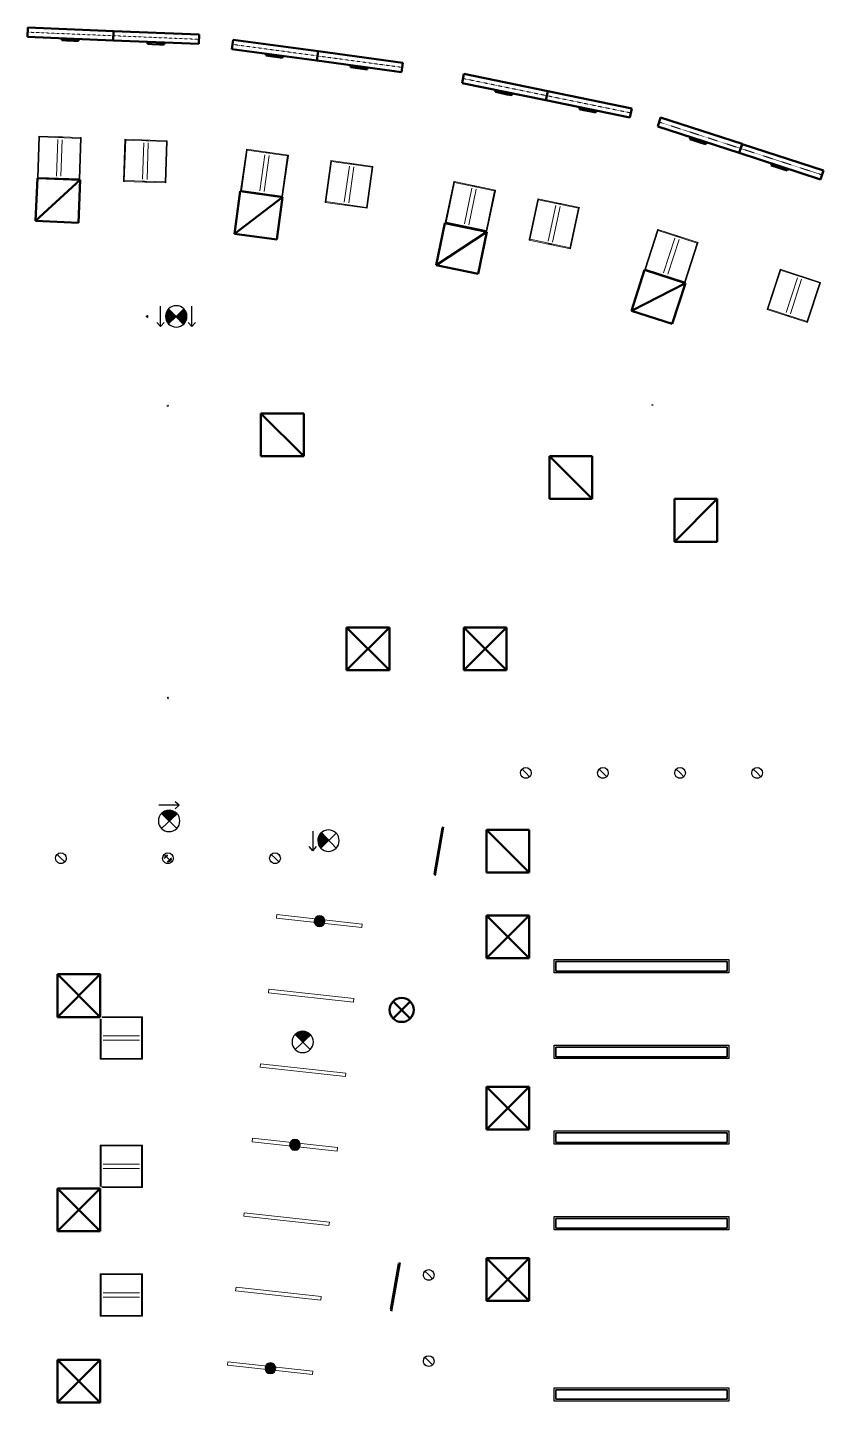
# Model space of a CAD drawing. Header units: inches. Extents: x 12491 to 15210, y -49 to 1476.
# Drawn here: x 13897 to 14343, y 706 to 1476 of the extents above; entities that cross this region are included whole.
import ezdxf

# ---------------------------------------------------------------- set-up
doc = ezdxf.new("R2010")
doc.units = ezdxf.units.IN
doc.header["$MEASUREMENT"] = 0
doc.linetypes.add('Hidden 1_16_', pattern=[0.09375, 0.0625, -0.03125])
doc.linetypes.add('Hidden_Mech', pattern=[0.070312, 0.046875, -0.023437])
for name, color, linetype, lineweight in [('A-DETL-DEMO', 6, 'Hidden 1_16_', 30), ('A-DETL-GENF', 92, 'Continuous', 18), ('A-DETL-MEDM', 33, 'Continuous', 25), ('E-LITE-EQPM', 33, 'Continuous', 25), ('M-HVAC-CDFF', 50, 'Continuous', 50)]:
    doc.layers.add(name, color=color, linetype=linetype, lineweight=lineweight)

# ---------------------------------------------------------------- blocks, each defined once
blk = doc.blocks.new('Lighting-Troffer-Cooper-Metalux-Encounter-22EN-24EN-LD2 - See Type Catalog-2812981-3RD FLOOR RCP - NEW')
at = {"layer": 'E-LITE-EQPM', "lineweight": 9}
for p, q in [((-11.875, 11.84375), (-11.875, 11.59375)), ((11.875, 11.84375), (-11.875, 11.84375)), ((-11.875, 11.59375), (-11.46875, 11.59375)), ((-11.875, 11.59375), (-11.46875, 11.59375)), ((-11.875, 11.59375), (-11.875, -11.59375)), ((-11.46875, 11.59375), (-11.46875, 11.34375)), ((-11.46875, -11.59375), (-11.46875, 11.59375)), ((11.46875, 11.34375), (-11.46875, 11.34375)), ((-1.25, 10.21875), (-1.25, -10.21875)), ((1.25, -10.21875), (1.25, 10.21875)), ((11.46875, 11.34375), (11.46875, 11.59375)), ((11.46875, 11.59375), (11.875, 11.59375)), ((11.46875, 11.59375), (11.875, 11.59375)), ((11.46875, -11.59375), (11.46875, 11.59375)), ((11.875, 11.59375), (11.875, 11.84375)), ((11.875, 11.59375), (11.875, -11.59375)), ((-11.46875, -11.59375), (-11.875, -11.59375)), ((-11.875, -11.59375), (-11.875, -11.84375)), ((-11.46875, -11.59375), (-11.875, -11.59375)), ((-11.875, -11.84375), (11.875, -11.84375)), ((-11.46875, -11.34375), (11.46875, -11.34375)), ((-11.46875, -11.34375), (-11.46875, -11.59375)), ((11.46875, -11.59375), (11.46875, -11.34375)), ((11.875, -11.59375), (11.46875, -11.59375)), ((11.875, -11.59375), (11.46875, -11.59375)), ((11.875, -11.84375), (11.875, -11.59375))]:
    blk.add_line(p, q, dxfattribs=at)
at = {"layer": 'E-LITE-EQPM'}
for p, q in [((-1.25, 11.59375), (1.28228, 11.59375)), ((1.28228, -11.59375), (-1.25, -11.59375))]:
    blk.add_line(p, q, dxfattribs=at)
blk = doc.blocks.new('Lighting-Troffer-Cooper-Metalux-Encounter-22EN-24EN-LD2 - See Type Catalog-V47-3RD FLOOR RCP - NEW')
at = {"layer": 'E-LITE-EQPM', "lineweight": 9}
for p, q in [((-11.875, 11.84375), (-11.875, 11.59375)), ((11.875, 11.84375), (-11.875, 11.84375)), ((-11.875, 11.59375), (-11.46875, 11.59375)), ((-11.875, 11.59375), (-11.46875, 11.59375)), ((-11.875, 11.59375), (-11.875, -11.59375)), ((-11.46875, 11.59375), (-11.46875, 11.34375)), ((-11.46875, -11.59375), (-11.46875, 11.59375)), ((11.46875, 11.34375), (-11.46875, 11.34375)), ((-1.25, 10.21875), (-1.25, -10.21875)), ((1.25, -10.21875), (1.25, 10.21875)), ((11.46875, 11.34375), (11.46875, 11.59375)), ((11.46875, 11.59375), (11.875, 11.59375)), ((11.46875, 11.59375), (11.875, 11.59375)), ((11.46875, -11.59375), (11.46875, 11.59375)), ((11.875, 11.59375), (11.875, 11.84375)), ((11.875, 11.59375), (11.875, -11.59375)), ((-11.46875, -11.59375), (-11.875, -11.59375)), ((-11.875, -11.59375), (-11.875, -11.84375)), ((-11.46875, -11.59375), (-11.875, -11.59375)), ((-11.875, -11.84375), (11.875, -11.84375)), ((-11.46875, -11.34375), (11.46875, -11.34375)), ((-11.46875, -11.34375), (-11.46875, -11.59375)), ((11.46875, -11.59375), (11.46875, -11.34375)), ((11.875, -11.59375), (11.46875, -11.59375)), ((11.875, -11.59375), (11.46875, -11.59375)), ((11.875, -11.84375), (11.875, -11.59375))]:
    blk.add_line(p, q, dxfattribs=at)
at = {"layer": 'E-LITE-EQPM'}
for p, q in [((-1.25, 11.59375), (1.28228, 11.59375)), ((1.28228, -11.59375), (-1.25, -11.59375))]:
    blk.add_line(p, q, dxfattribs=at)
blk = doc.blocks.new('Lighting-Troffer-Cooper-Metalux-Encounter-22EN-24EN-LD2 - See Type Catalog-V55-3RD FLOOR RCP - NEW')
at = {"layer": 'E-LITE-EQPM', "lineweight": 9}
for p, q in [((-11.87, 11.84), (-11.87, 11.59)), ((11.88, 11.84), (-11.87, 11.84)), ((-11.87, 11.59), (-11.47, 11.59)), ((-11.87, 11.59), (-11.47, 11.59)), ((-11.87, 11.59), (-11.87, -11.59)), ((-11.47, 11.59), (-11.47, 11.34)), ((-11.47, -11.59), (-11.47, 11.59)), ((11.47, 11.34), (-11.47, 11.34)), ((-1.25, 10.22), (-1.25, -10.22)), ((1.25, -10.22), (1.25, 10.22)), ((11.47, 11.34), (11.47, 11.59)), ((11.47, 11.59), (11.88, 11.59)), ((11.47, 11.59), (11.88, 11.59)), ((11.47, -10.81), (11.47, 11.59)), ((11.88, 11.59), (11.88, 11.84)), ((11.88, 11.59), (11.88, -10.77)), ((-11.47, -11.59), (-11.87, -11.59)), ((-11.87, -11.59), (-11.87, -11.84)), ((-11.47, -11.59), (-11.87, -11.59)), ((-11.87, -11.84), (10.59, -11.84)), ((-11.47, -11.34), (10.74, -11.34)), ((-11.47, -11.34), (-11.47, -11.59))]:
    blk.add_line(p, q, dxfattribs=at)
at = {"layer": 'E-LITE-EQPM'}
for p, q in [((-1.25, 11.59), (1.28, 11.59)), ((1.28, -11.59), (-1.25, -11.59))]:
    blk.add_line(p, q, dxfattribs=at)
blk = doc.blocks.new('Lighting-Troffer-Cooper-Metalux-Encounter-22EN-24EN-LD2 - See Type Catalog-V56-3RD FLOOR RCP - NEW')
at = {"layer": 'E-LITE-EQPM', "lineweight": 9}
for p, q in [((-11.87, 11.84), (-11.87, 11.59)), ((11.88, 11.84), (-11.87, 11.84)), ((-11.87, 11.59), (-11.47, 11.59)), ((-11.87, 11.59), (-11.47, 11.59)), ((-11.87, 11.59), (-11.87, -10.85)), ((-11.47, 11.59), (-11.47, 11.34)), ((-11.47, -11.14), (-11.47, 11.59)), ((11.47, 11.34), (-11.47, 11.34)), ((-1.25, 10.22), (-1.25, -10.22)), ((1.25, -10.22), (1.25, 10.22)), ((11.47, 11.34), (11.47, 11.59)), ((11.47, 11.59), (11.88, 11.59)), ((11.47, 11.59), (11.88, 11.59)), ((11.47, -11.59), (11.47, 11.59)), ((11.88, 11.59), (11.88, 11.84)), ((11.88, 11.59), (11.88, -11.59)), ((-11.34, -11.34), (11.47, -11.34)), ((-11.18, -11.84), (11.88, -11.84)), ((11.47, -11.59), (11.47, -11.34)), ((11.88, -11.59), (11.47, -11.59)), ((11.88, -11.59), (11.47, -11.59)), ((11.88, -11.84), (11.88, -11.59))]:
    blk.add_line(p, q, dxfattribs=at)
at = {"layer": 'E-LITE-EQPM'}
for p, q in [((-1.25, 11.59), (1.28, 11.59)), ((1.28, -11.59), (-1.25, -11.59))]:
    blk.add_line(p, q, dxfattribs=at)
blk = doc.blocks.new('Lighting-Focal_Point-Seem_6_LED_Linear - Not A Type - Load Type Catalog 8_-V67-3RD FLOOR RCP - NEW')
at = {"layer": 'E-LITE-EQPM'}
for p, q in [((49, 3.7), (-49, 3.7)), ((-49, 3.7), (-49, -3.7)), ((-48, -2.7), (-48, 2.7)), ((-48, 2.7), (48, 2.7)), ((-48, 2.7), (-48, -2)), ((-47.95, 2.7), (-48, 2.7)), ((48, 2.7), (-47.95, 2.7)), ((-47.95, 2.7), (-47.95, -2.7)), ((-47.95, -2), (-47.95, 2.7)), ((48, 2.7), (47.95, 2.7)), ((47.95, 2.7), (47.95, -2.7)), ((48, -2.7), (48, 2.7)), ((48, 2.7), (48, -2.7)), ((48, -2.7), (48, 2.7)), ((49, -3.7), (49, 3.7)), ((-49, -3.7), (49, -3.7)), ((-48, -2), (-47.95, -2)), ((48, -2.7), (-48, -2.7)), ((-47.95, -2.7), (48, -2.7)), ((47.95, -2.7), (48, -2.7))]:
    blk.add_line(p, q, dxfattribs=at)
blk = doc.blocks.new('L-Recessed Circular - Downlight - 6_-3105699-3RD FLOOR RCP - NEW')
at = {"layer": 'E-LITE-EQPM'}
for q in [(-2.12, -2.12), (2.12, 2.12)]:
    blk.add_line((0, 0), q, dxfattribs=at)
for start, end in [(360, 180), (180, 360)]:
    blk.add_arc((0, 0), 3, start, end, dxfattribs=at)
blk = doc.blocks.new('Return Diffuser - Rectangular Outlet _PAR_ - PAR-8x8_24x24-2882038-3RD FLOOR RCP - NEW')
at = {"layer": 'M-HVAC-CDFF'}
for p, q in [((12, 12), (-12, 12)), ((-12, 12), (-12, -12)), ((-12, 12), (12, -12)), ((12, -12), (12, 12)), ((-12, -12), (12, -12))]:
    blk.add_line(p, q, dxfattribs=at)
blk = doc.blocks.new('Supply Diffuser _OMNI_ - 6_ RD INLET _24x24_-2995623-3RD FLOOR RCP - NEW')
at = {"layer": 'M-HVAC-CDFF'}
for p, q in [((12, 12), (-12, 12)), ((-12, 12), (-12, -12)), ((12, 12), (-12, -12)), ((-12, 12), (12, -12)), ((-12, 12), (-12, -12)), ((-12, 12), (12, 12)), ((12, -12), (12, 12)), ((12, 12), (12, -12)), ((-12, -12), (12, -12)), ((-12, -12), (12, -12))]:
    blk.add_line(p, q, dxfattribs=at)
blk = doc.blocks.new('Supply Diffuser _OMNI_ - 6_ RD INLET _24x24_-3222385-3RD FLOOR RCP - NEW')
at = {"layer": 'M-HVAC-CDFF'}
for p, q in [((12, 12), (-12, 12)), ((-12, 12), (-12, -12)), ((12, 12), (-12, -12)), ((-12, 12), (12, -12)), ((-12, 12), (-12, -12)), ((-12, 12), (12, 12)), ((12, -12), (12, 12)), ((12, 12), (12, -12)), ((-12, -12), (12, -12)), ((-12, -12), (12, -12))]:
    blk.add_line(p, q, dxfattribs=at)
blk = doc.blocks.new('Supply Diffuser _OMNI_ - 8_ RD INLET _24x24_-2906479-3RD FLOOR RCP - NEW')
at = {"layer": 'M-HVAC-CDFF'}
for p, q in [((12, 12), (-12, 12)), ((-12, 12), (-12, -12)), ((12, 12), (-12, -12)), ((-12, 12), (12, -12)), ((-12, 12), (-12, -12)), ((-12, 12), (12, 12)), ((12, -12), (12, 12)), ((12, 12), (12, -12)), ((-12, -12), (12, -12)), ((-12, -12), (12, -12))]:
    blk.add_line(p, q, dxfattribs=at)
blk = doc.blocks.new('Plenum Slot Supply _TBD_ - 8_ RD INLET - TBDI _48_ Plenum_-2903886-3RD FLOOR RCP - NEW')
at = {"layer": 'M-HVAC-CDFF'}
for p, q in [((24, 2.625), (-24, 2.625)), ((-24, 2.625), (-24, -2.625)), ((24, -2.625), (24, 2.625)), ((-24, -2.625), (24, -2.625)), ((-4.6875, -2.625), (-4.6875, -3.75)), ((-2.0625, -3.75), (-4.6875, -3.75)), ((2.0625, -3.75), (-2.0625, -3.75)), ((4.6875, -3.75), (2.0625, -3.75)), ((4.6875, -3.75), (4.6875, -2.625))]:
    blk.add_line(p, q, dxfattribs=at)
at = {"layer": 'M-HVAC-CDFF', "linetype": 'Hidden_Mech', "lineweight": 9}
blk.add_line((-24, 0), (24, 0), dxfattribs=at)
blk = doc.blocks.new('Plenum Slot Supply _TBD_ - 8_ RD INLET - TBDI _48_ Plenum_-2903885-3RD FLOOR RCP - NEW')
at = {"layer": 'M-HVAC-CDFF'}
for p, q in [((24, 2.625), (-24, 2.625)), ((-24, 2.625), (-24, -2.625)), ((24, -2.625), (24, 2.625)), ((-24, -2.625), (24, -2.625)), ((-4.6875, -2.625), (-4.6875, -3.75)), ((-2.0625, -3.75), (-4.6875, -3.75)), ((2.0625, -3.75), (-2.0625, -3.75)), ((4.6875, -3.75), (2.0625, -3.75)), ((4.6875, -3.75), (4.6875, -2.625))]:
    blk.add_line(p, q, dxfattribs=at)
at = {"layer": 'M-HVAC-CDFF', "linetype": 'Hidden_Mech', "lineweight": 9}
blk.add_line((-24, 0), (24, 0), dxfattribs=at)
blk = doc.blocks.new('Plenum Slot Supply _TBD_ - 8_ RD INLET - TBDI _48_ Plenum_-2903914-3RD FLOOR RCP - NEW')
at = {"layer": 'M-HVAC-CDFF'}
for p, q in [((24, 2.625), (-24, 2.625)), ((-24, 2.625), (-24, -2.625)), ((24, -2.625), (24, 2.625)), ((-24, -2.625), (24, -2.625)), ((-4.6875, -2.625), (-4.6875, -3.75)), ((-2.0625, -3.75), (-4.6875, -3.75)), ((2.0625, -3.75), (-2.0625, -3.75)), ((4.6875, -3.75), (2.0625, -3.75)), ((4.6875, -3.75), (4.6875, -2.625))]:
    blk.add_line(p, q, dxfattribs=at)
at = {"layer": 'M-HVAC-CDFF', "linetype": 'Hidden_Mech', "lineweight": 9}
blk.add_line((-24, 0), (24, 0), dxfattribs=at)
blk = doc.blocks.new('Round Diffuser _R-OMNI_ - R-OMNI-06-2995597-3RD FLOOR RCP - NEW')
at = {"layer": 'M-HVAC-CDFF'}
for p, q in [((4.77, 4.77), (-4.77, -4.77)), ((-4.77, 4.77), (4.77, -4.77))]:
    blk.add_line(p, q, dxfattribs=at)
for start, end in [(360, 180), (180, 360)]:
    blk.add_arc((0, 0), 6.75, start, end, dxfattribs=at)
blk = doc.blocks.new('Exit Sign - _GPI_ - Exit Sign-3067705-3RD FLOOR RCP - NEW')
at = {"layer": 'E-LITE-EQPM', "linetype": 'Hidden 1_16_', "lineweight": 30}
for points in [[(4.23, 4.26), (-0.01, 0.01), (-4.26, 4.25), (-3, 5.21), (-1.55, 5.81), (-0.01, 6.01), (1.54, 5.81), (2.99, 5.21)], [(4.35, -4.23), (3.11, -5.19), (1.66, -5.78), (0.11, -5.99), (-1.45, -5.78), (-2.89, -5.18), (-4.13, -4.23), (0.11, 0.01), (4.23, -4.11)]]:
    blk.add_hatch(color=256, dxfattribs=at).paths.add_polyline_path(points, flags=0)
at = {"layer": 'A-DETL-GENF'}
for p, q in [((-4.26, 4.25), (-0.01, 0.01)), ((0.11, 0.01), (-4.13, -4.23)), ((-0.01, 0.01), (4.23, 4.26)), ((4.35, -4.23), (0.11, 0.01))]:
    blk.add_line(p, q, dxfattribs=at)
for centre, start, end in [((-0.01, 0.01), 45.05843, 135.05843), ((0.11, 0.01), 224.94157, 314.94157)]:
    blk.add_arc(centre, 6, start, end, dxfattribs=at)
at = {"layer": 'A-DETL-MEDM'}
for p, q in [((5.31, 8.79), (-5.72, 8.79)), ((5.69, 8.79), (3.32, 10.79)), ((5.69, 8.79), (3.32, 6.8)), ((5.69, -8.77), (3.32, -6.77)), ((5.31, -8.77), (-5.72, -8.77)), ((5.69, -8.77), (3.32, -10.76))]:
    blk.add_line(p, q, dxfattribs=at)
at = {"layer": 'E-LITE-EQPM'}
for p, q in [((4.23, 4.25), (-4.25, -4.23)), ((-4.23, 4.25), (4.47, -4))]:
    blk.add_line(p, q, dxfattribs=at)
blk.add_circle((0, 0), 6, dxfattribs=at)
blk = doc.blocks.new('Exit Sign - _GPI_ - Exit Sign-3067575-3RD FLOOR RCP - NEW')
at = {"layer": 'E-LITE-EQPM', "linetype": 'Hidden 1_16_', "lineweight": 30}
blk.add_hatch(color=256, dxfattribs=at).paths.add_polyline_path([(0.11, -5.99), (-1.45, -5.78), (-2.89, -5.18), (-4.13, -4.23), (0.11, 0.01), (4.35, -4.23), (3.11, -5.19), (1.66, -5.78), (0.11, -5.99)], flags=0)
at = {"layer": 'A-DETL-GENF'}
for p, q in [((0.11, 0.01), (-4.13, -4.23)), ((4.35, -4.23), (0.11, 0.01))]:
    blk.add_line(p, q, dxfattribs=at)
blk.add_arc((0.11, 0.01), 6, 224.94157, 314.94157, dxfattribs=at)
at = {"layer": 'E-LITE-EQPM'}
for p, q in [((4.23, 4.25), (-4.25, -4.23)), ((-4.23, 4.25), (4.47, -4))]:
    blk.add_line(p, q, dxfattribs=at)
blk.add_circle((0, 0), 6, dxfattribs=at)
blk = doc.blocks.new('Exit Sign - _GPI_ - Exit Sign-3067964-3RD FLOOR RCP - NEW')
at = {"layer": 'E-LITE-EQPM', "linetype": 'Hidden 1_16_', "lineweight": 30}
blk.add_hatch(color=256, dxfattribs=at).paths.add_polyline_path([(0.11, 0.01), (4.35, -4.23), (3.11, -5.19), (1.66, -5.78), (0.11, -5.99), (-1.45, -5.78), (-2.89, -5.18), (-4.13, -4.23)], flags=0)
at = {"layer": 'A-DETL-GENF'}
for p, q in [((0.11, 0.01), (-4.13, -4.23)), ((4.35, -4.23), (0.11, 0.01))]:
    blk.add_line(p, q, dxfattribs=at)
blk.add_arc((0.11, 0.01), 6, 224.94157, 314.94157, dxfattribs=at)
at = {"layer": 'A-DETL-MEDM'}
for p, q in [((5.69, -8.77), (3.32, -6.77)), ((5.31, -8.77), (-5.72, -8.77)), ((5.69, -8.77), (3.32, -10.76))]:
    blk.add_line(p, q, dxfattribs=at)
at = {"layer": 'E-LITE-EQPM'}
for p, q in [((4.23, 4.25), (-4.25, -4.23)), ((-4.23, 4.25), (4.47, -4))]:
    blk.add_line(p, q, dxfattribs=at)
blk.add_circle((0, 0), 6, dxfattribs=at)
blk = doc.blocks.new('Exit Sign - _GPI_ - Exit Sign-3067994-3RD FLOOR RCP - NEW')
at = {"layer": 'E-LITE-EQPM', "linetype": 'Hidden 1_16_', "lineweight": 30}
blk.add_hatch(color=256, dxfattribs=at).paths.add_polyline_path([(-4.13, -4.23), (0.11, 0.01), (4.35, -4.23), (3.11, -5.19), (1.66, -5.78), (0.11, -5.99), (-1.45, -5.78), (-2.89, -5.18)], flags=0)
at = {"layer": 'A-DETL-GENF'}
for p, q in [((0.11, 0.01), (-4.13, -4.23)), ((4.35, -4.23), (0.11, 0.01))]:
    blk.add_line(p, q, dxfattribs=at)
blk.add_arc((0.11, 0.01), 6, 224.94157, 314.94157, dxfattribs=at)
at = {"layer": 'A-DETL-MEDM'}
for p, q in [((-5.72, -8.77), (-3.34, -6.77)), ((-5.72, -8.77), (-3.34, -10.76)), ((5.31, -8.77), (-5.72, -8.77))]:
    blk.add_line(p, q, dxfattribs=at)
at = {"layer": 'E-LITE-EQPM'}
for p, q in [((4.23, 4.25), (-4.25, -4.23)), ((-4.23, 4.25), (4.47, -4))]:
    blk.add_line(p, q, dxfattribs=at)
blk.add_circle((0, 0), 6, dxfattribs=at)
blk = doc.blocks.new('L-Recessed Circular - Downlight - 6_-V84-3RD FLOOR RCP - NEW')
at = {"layer": 'E-LITE-EQPM'}
for q in [(-2.12, -2.12), (2.12, 2.12)]:
    blk.add_line((0, 0), q, dxfattribs=at)
for centre, radius, start, end in [((0, 0), 3, 360, 180), ((0, 0), 3, 180, 360), ((0.11, 0.07), 2, 176.82139, 187.3845), ((0.11, 0.07), 1.75, 181.44279, 266.22275), ((0.11, 0.07), 2, 68.06186, 104.55666), ((0.11, 0.07), 1.75, 46.39274, 98.66077), ((0.11, 0.07), 1.5, 360, 90.87118), ((0.11, 0.07), 1.33, 5.43753, 85.19314), ((0.11, 0.07), 1.15, 21.34105, 70.46766), ((0.11, 0.07), 1, 43.90676, 46.09324), ((0.11, 0.07), 1.5, 357.04612, 360), ((0.11, 0.07), 1.75, 12.62929, 28.13133), ((0.11, 0.07), 1.75, 350.86427, 357.79278), ((0.11, 0.07), 2, 202.24215, 219.96676), ((0.11, 0.07), 1.5, 196.80414, 256.36016), ((0.11, 0.07), 1.33, 225.98813, 242.12912), ((0.11, 0.07), 2, 251.02582, 254.30676)]:
    blk.add_arc(centre, radius, start, end, dxfattribs=at)
blk = doc.blocks.new('Lighting-Fixture-Coronet-LS1-LED - See Type Catalog-2826444-3RD FLOOR RCP - NEW')
at = {"layer": 'E-LITE-EQPM', "lineweight": 9}
for p, q in [((24, 0.97), (-24, 0.97)), ((-24, 0.97), (-24, -0.97)), ((24, -0.97), (24, 0.97)), ((-24, -0.97), (24, -0.97))]:
    blk.add_line(p, q, dxfattribs=at)
at = {"layer": 'E-LITE-EQPM'}
blk.add_line((0.11, 0.21), (0.11, 0.25), dxfattribs=at)
for radius in [3, 2.75, 2.5, 2.25, 2, 1.75, 1.5, 1.33, 1.15, 1, 0.84, 0.68, 0.5, 0.335, 0.196, 0.0816]:
    blk.add_circle((0.11, 0.07), radius, dxfattribs=at)
blk = doc.blocks.new('Lighting-Fixture-Coronet-LS1-LED - See Type Catalog-3132794-3RD FLOOR RCP - NEW')
at = {"layer": 'E-LITE-EQPM', "lineweight": 9}
for p, q in [((24, 0.96875), (-24, 0.96875)), ((-24, 0.96875), (-24, -0.96875)), ((24, -0.96875), (24, 0.96875)), ((-24, -0.96875), (24, -0.96875))]:
    blk.add_line(p, q, dxfattribs=at)
blk = doc.blocks.new('Supply Diffuser _OMNI_ - 8_ RD INLET _24x24_-3198319-3RD FLOOR RCP - NEW')
at = {"layer": 'M-HVAC-CDFF'}
for p, q in [((12, 12), (-12, 12)), ((-12, 12), (-12, -12)), ((12, 12), (-12, -12)), ((-12, 12), (12, -12)), ((-12, 12), (-12, -12)), ((-12, 12), (12, 12)), ((12, -12), (12, 12)), ((12, 12), (12, -12)), ((-12, -12), (12, -12)), ((-12, -12), (12, -12))]:
    blk.add_line(p, q, dxfattribs=at)
blk = doc.blocks.new('Supply Diffuser _OMNI_ - 8_ RD INLET _24x24_-2995624-3RD FLOOR RCP - NEW')
at = {"layer": 'M-HVAC-CDFF'}
for p, q in [((12, 12), (-12, 12)), ((-12, 12), (-12, -12)), ((12, 12), (-12, -12)), ((-12, 12), (12, -12)), ((-12, 12), (-12, -12)), ((-12, 12), (12, 12)), ((12, -12), (12, 12)), ((12, 12), (12, -12)), ((-12, -12), (12, -12)), ((-12, -12), (12, -12))]:
    blk.add_line(p, q, dxfattribs=at)
blk = doc.blocks.new('Return Grille _350_ - 350FS-3207972-3RD FLOOR RCP - NEW')
at = {"layer": 'M-HVAC-CDFF'}
for p, q in [((14125.07, 463.32), (14152.82, 463.32)), ((14125.94, 463.07), (14151.94, 463.07))]:
    blk.add_line(p, q, dxfattribs=at)
blk = doc.blocks.new('KREON Holon 80 - KREON Holon 80 - Surface Mounted-V92-3RD FLOOR RCP - NEW')
at = {"layer": 'A-DETL-DEMO'}
blk.add_line((17.62, 0.14), (17.62, 0.18), dxfattribs=at)
for radius in [0.335, 0.196, 0.0816]:
    blk.add_circle((17.62, 0), radius, dxfattribs=at)
blk.add_arc((17.62, 0), 0.5, 256.55128, 284.3508, dxfattribs=at)
blk = doc.blocks.new('KREON Holon 80 - KREON Holon 80 - Surface Mounted-V93-3RD FLOOR RCP - NEW')
at = {"layer": 'A-DETL-DEMO'}
blk.add_line((17.62, 0.14), (17.62, 0.18), dxfattribs=at)
for radius in [0.335, 0.196, 0.0816]:
    blk.add_circle((17.62, 0), radius, dxfattribs=at)
for radius, start, end in [(0.68, 154.1455, 180), (0.5, 136.04919, 180), (0.68, 180, 205.70231), (0.5, 180, 223.70123)]:
    blk.add_arc((17.62, 0), radius, start, end, dxfattribs=at)
blk = doc.blocks.new('KREON Holon 80 - KREON Holon 80 - Surface Mounted-V91-3RD FLOOR RCP - NEW')
at = {"layer": 'A-DETL-DEMO'}
blk.add_line((17.62, 0.14), (17.62, 0.18), dxfattribs=at)
for radius in [0.335, 0.196, 0.0816]:
    blk.add_circle((17.62, 0), radius, dxfattribs=at)
blk = doc.blocks.new('KREON Holon 80 - KREON Holon 80 - Surface Mounted-V94-3RD FLOOR RCP - NEW')
at = {"layer": 'A-DETL-DEMO'}
blk.add_line((17.62, 0.14), (17.62, 0.18), dxfattribs=at)
for radius in [0.335, 0.196, 0.0816]:
    blk.add_circle((17.62, 0), radius, dxfattribs=at)
blk.add_arc((17.62, 0), 0.5, 225.51175, 317.85485, dxfattribs=at)

msp = doc.modelspace()

# ---------------------------------------------------------------- block references
at = {"layer": 'E-LITE-EQPM', "extrusion": (0, 0, -1)}
for name, p, rotation in [('Lighting-Troffer-Cooper-Metalux-Encounter-22EN-24EN-LD2 - See Type Catalog-2812981-3RD FLOOR RCP - NEW', (-13914.51, 1403.33), 182.0000000000018), ('Lighting-Troffer-Cooper-Metalux-Encounter-22EN-24EN-LD2 - See Type Catalog-2812981-3RD FLOOR RCP - NEW', (-13962.72, 1401.57), 182.0000000000018), ('Lighting-Troffer-Cooper-Metalux-Encounter-22EN-24EN-LD2 - See Type Catalog-2812981-3RD FLOOR RCP - NEW', (-14029.46, 1394.79), 188.0000000000002), ('Lighting-Troffer-Cooper-Metalux-Encounter-22EN-24EN-LD2 - See Type Catalog-2812981-3RD FLOOR RCP - NEW', (-14076.82, 1388.46), 188.0000000000002), ('Lighting-Troffer-Cooper-Metalux-Encounter-22EN-24EN-LD2 - See Type Catalog-V47-3RD FLOOR RCP - NEW', (-14144.82, 1376.08), 11.99999999999295), ('Lighting-Troffer-Cooper-Metalux-Encounter-22EN-24EN-LD2 - See Type Catalog-2812981-3RD FLOOR RCP - NEW', (-14191.83, 1366.43), 11.99999999999527), ('Lighting-Troffer-Cooper-Metalux-Encounter-22EN-24EN-LD2 - See Type Catalog-2812981-3RD FLOOR RCP - NEW', (-14257.47, 1348.28), 17.99999999998965), ('Lighting-Troffer-Cooper-Metalux-Encounter-22EN-24EN-LD2 - See Type Catalog-2812981-3RD FLOOR RCP - NEW', (-14326.12, 1326.01), 17.99999999999705), ('Exit Sign - _GPI_ - Exit Sign-3067705-3RD FLOOR RCP - NEW', (-13979.98, 1314.49), 270.0000000000067), ('L-Recessed Circular - Downlight - 6_-3105699-3RD FLOOR RCP - NEW', (-14175.93, 1058.69), 180), ('L-Recessed Circular - Downlight - 6_-3105699-3RD FLOOR RCP - NEW', (-14219.13, 1058.69), 180), ('L-Recessed Circular - Downlight - 6_-3105699-3RD FLOOR RCP - NEW', (-14262.33, 1058.69), 180), ('L-Recessed Circular - Downlight - 6_-3105699-3RD FLOOR RCP - NEW', (-14305.53, 1058.69), 180), ('Exit Sign - _GPI_ - Exit Sign-3067964-3RD FLOOR RCP - NEW', (-13976.02, 1031.79), 180), ('Exit Sign - _GPI_ - Exit Sign-3067994-3RD FLOOR RCP - NEW', (-14065.32, 1020.74), 90.00000000000448), ('L-Recessed Circular - Downlight - 6_-3105699-3RD FLOOR RCP - NEW', (-13915.35, 1010.89), 180), ('L-Recessed Circular - Downlight - 6_-V84-3RD FLOOR RCP - NEW', (-13975.35, 1010.89), 180), ('L-Recessed Circular - Downlight - 6_-3105699-3RD FLOOR RCP - NEW', (-14035.35, 1010.89), 180), ('Lighting-Fixture-Coronet-LS1-LED - See Type Catalog-2826444-3RD FLOOR RCP - NEW', (-14060.21, 975.68), 186.2764989401697), ('Lighting-Focal_Point-Seem_6_LED_Linear - Not A Type - Load Type Catalog 8_-V67-3RD FLOOR RCP - NEW', (-14240.76, 950.36), 180), ('Lighting-Fixture-Coronet-LS1-LED - See Type Catalog-3132794-3RD FLOOR RCP - NEW', (-14055.61, 933.86), 186.2764989401528), ('Lighting-Troffer-Cooper-Metalux-Encounter-22EN-24EN-LD2 - See Type Catalog-V55-3RD FLOOR RCP - NEW', (-13949.25, 910.17), 89.99999999999997), ('Exit Sign - _GPI_ - Exit Sign-3067575-3RD FLOOR RCP - NEW', (-14050.89, 907.92), 180), ('Lighting-Focal_Point-Seem_6_LED_Linear - Not A Type - Load Type Catalog 8_-V67-3RD FLOOR RCP - NEW', (-14240.76, 902.36), 180), ('Lighting-Fixture-Coronet-LS1-LED - See Type Catalog-3132794-3RD FLOOR RCP - NEW', (-14051.02, 892.11), 186.2764989401227), ('Lighting-Fixture-Coronet-LS1-LED - See Type Catalog-2826444-3RD FLOOR RCP - NEW', (-14046.43, 850.36), 186.2764989401532), ('Lighting-Focal_Point-Seem_6_LED_Linear - Not A Type - Load Type Catalog 8_-V67-3RD FLOOR RCP - NEW', (-14240.76, 854.36), 180), ('Lighting-Troffer-Cooper-Metalux-Encounter-22EN-24EN-LD2 - See Type Catalog-V56-3RD FLOOR RCP - NEW', (-13949.25, 838.17), 89.99999999999955), ('Lighting-Fixture-Coronet-LS1-LED - See Type Catalog-3132794-3RD FLOOR RCP - NEW', (-14041.84, 808.62), 186.2764989401521), ('Lighting-Focal_Point-Seem_6_LED_Linear - Not A Type - Load Type Catalog 8_-V67-3RD FLOOR RCP - NEW', (-14240.76, 806.36), 180), ('L-Recessed Circular - Downlight - 6_-3105699-3RD FLOOR RCP - NEW', (-14121.49, 777.36), 180), ('Lighting-Troffer-Cooper-Metalux-Encounter-22EN-24EN-LD2 - See Type Catalog-2812981-3RD FLOOR RCP - NEW', (-13949.25, 766.17), 89.9999999999975), ('Lighting-Fixture-Coronet-LS1-LED - See Type Catalog-3132794-3RD FLOOR RCP - NEW', (-14037.25, 766.87), 186.2764989401828), ('L-Recessed Circular - Downlight - 6_-3105699-3RD FLOOR RCP - NEW', (-14121.49, 729.11), 180), ('Lighting-Fixture-Coronet-LS1-LED - See Type Catalog-2826444-3RD FLOOR RCP - NEW', (-14032.65, 725.12), 186.2764989401833), ('Lighting-Focal_Point-Seem_6_LED_Linear - Not A Type - Load Type Catalog 8_-V67-3RD FLOOR RCP - NEW', (-14240.76, 710.36), 180)]:
    msp.add_blockref(name, p, dxfattribs=dict(at, rotation=rotation))
at = {"layer": 'E-LITE-EQPM', "linetype": 'Hidden 1_16_', "lineweight": 30, "extrusion": (0, 0, -1), "rotation": 90}
for name, p in [('KREON Holon 80 - KREON Holon 80 - Surface Mounted-V94-3RD FLOOR RCP - NEW', (-13963.87, 1296.87)), ('KREON Holon 80 - KREON Holon 80 - Surface Mounted-V92-3RD FLOOR RCP - NEW', (-13975.35, 1246.73)), ('KREON Holon 80 - KREON Holon 80 - Surface Mounted-V91-3RD FLOOR RCP - NEW', (-14246.79, 1247.22)), ('KREON Holon 80 - KREON Holon 80 - Surface Mounted-V93-3RD FLOOR RCP - NEW', (-13975.35, 1083.19))]:
    msp.add_blockref(name, p, dxfattribs=at)
at = {"layer": 'M-HVAC-CDFF', "extrusion": (0, 0, -1)}
for name, p, rotation in [('Plenum Slot Supply _TBD_ - 8_ RD INLET - TBDI _48_ Plenum_-2903885-3RD FLOOR RCP - NEW', (-13920.77, 1472.79), 2.390375982781743), ('Plenum Slot Supply _TBD_ - 8_ RD INLET - TBDI _48_ Plenum_-2903885-3RD FLOOR RCP - NEW', (-13968.73, 1470.79), 2.390375982781743), ('Plenum Slot Supply _TBD_ - 8_ RD INLET - TBDI _48_ Plenum_-2903914-3RD FLOOR RCP - NEW', (-14035.31, 1463.72), 7.719434633225649), ('Plenum Slot Supply _TBD_ - 8_ RD INLET - TBDI _48_ Plenum_-2903914-3RD FLOOR RCP - NEW', (-14082.88, 1457.27), 7.719434633225744), ('Plenum Slot Supply _TBD_ - 8_ RD INLET - TBDI _48_ Plenum_-2903885-3RD FLOOR RCP - NEW', (-14164.23, 1443.02), 11.60351165516158), ('Plenum Slot Supply _TBD_ - 8_ RD INLET - TBDI _48_ Plenum_-2903885-3RD FLOOR RCP - NEW', (-14211.25, 1433.36), 11.60351165516158), ('Plenum Slot Supply _TBD_ - 8_ RD INLET - TBDI _48_ Plenum_-2903886-3RD FLOOR RCP - NEW', (-14273.44, 1416.04), 17.97879665222661), ('Plenum Slot Supply _TBD_ - 8_ RD INLET - TBDI _48_ Plenum_-2903886-3RD FLOOR RCP - NEW', (-14319.1, 1401.22), 17.97879665222661), ('Return Diffuser - Rectangular Outlet _PAR_ - PAR-8x8_24x24-2882038-3RD FLOOR RCP - NEW', (-13913.68, 1379.52), 182.3903759827822), ('Return Diffuser - Rectangular Outlet _PAR_ - PAR-8x8_24x24-2882038-3RD FLOOR RCP - NEW', (-14026.07, 1371.13), 187.7194346332255), ('Return Diffuser - Rectangular Outlet _PAR_ - PAR-8x8_24x24-2882038-3RD FLOOR RCP - NEW', (-14139.89, 1352.51), 191.6035116548566), ('Return Diffuser - Rectangular Outlet _PAR_ - PAR-8x8_24x24-2882038-3RD FLOOR RCP - NEW', (-14250.22, 1325.41), 197.978796651938), ('Return Diffuser - Rectangular Outlet _PAR_ - PAR-8x8_24x24-2882038-3RD FLOOR RCP - NEW', (-14039.48, 1248.19), 270.000000000006), ('Return Diffuser - Rectangular Outlet _PAR_ - PAR-8x8_24x24-2882038-3RD FLOOR RCP - NEW', (-14201.1, 1224.19), 270.000000000017), ('Return Diffuser - Rectangular Outlet _PAR_ - PAR-8x8_24x24-2882038-3RD FLOOR RCP - NEW', (-14271.23, 1200.19), 180), ('Supply Diffuser _OMNI_ - 6_ RD INLET _24x24_-2995623-3RD FLOOR RCP - NEW', (-14087.48, 1128.19), 270.0000000000064), ('Supply Diffuser _OMNI_ - 6_ RD INLET _24x24_-2995623-3RD FLOOR RCP - NEW', (-14153.1, 1128.19), 270.000000000017), ('Return Diffuser - Rectangular Outlet _PAR_ - PAR-8x8_24x24-2882038-3RD FLOOR RCP - NEW', (-14165.84, 1014.8), 270.0000000000001), ('Supply Diffuser _OMNI_ - 8_ RD INLET _24x24_-3198319-3RD FLOOR RCP - NEW', (-14165.84, 966.8), 270.0000000000008), ('Supply Diffuser _OMNI_ - 6_ RD INLET _24x24_-3222385-3RD FLOOR RCP - NEW', (-13925.36, 933.87), 270.0000000000005), ('Round Diffuser _R-OMNI_ - R-OMNI-06-2995597-3RD FLOOR RCP - NEW', (-14106.33, 925.86), 270.0000000000008), ('Supply Diffuser _OMNI_ - 8_ RD INLET _24x24_-2995624-3RD FLOOR RCP - NEW', (-14165.84, 870.8), 270.0000000000008), ('Supply Diffuser _OMNI_ - 8_ RD INLET _24x24_-2906479-3RD FLOOR RCP - NEW', (-13925.36, 813.87), 270.0000000000005), ('Supply Diffuser _OMNI_ - 8_ RD INLET _24x24_-3198319-3RD FLOOR RCP - NEW', (-14165.84, 774.8), 270.0000000000008), ('Supply Diffuser _OMNI_ - 8_ RD INLET _24x24_-2906479-3RD FLOOR RCP - NEW', (-13925.36, 717.87), 270.0000000000005)]:
    msp.add_blockref(name, p, dxfattribs=dict(at, rotation=rotation))
at = {"layer": 'M-HVAC-CDFF'}
for p, rotation in [((16126.16, 15019.39), 259.9999999999948), ((16101.73, 14775.33), 259.9999999999949)]:
    msp.add_blockref('Return Grille _350_ - 350FS-3207972-3RD FLOOR RCP - NEW', p, dxfattribs=dict(at, rotation=rotation))

doc.saveas('drawing.dxf')
